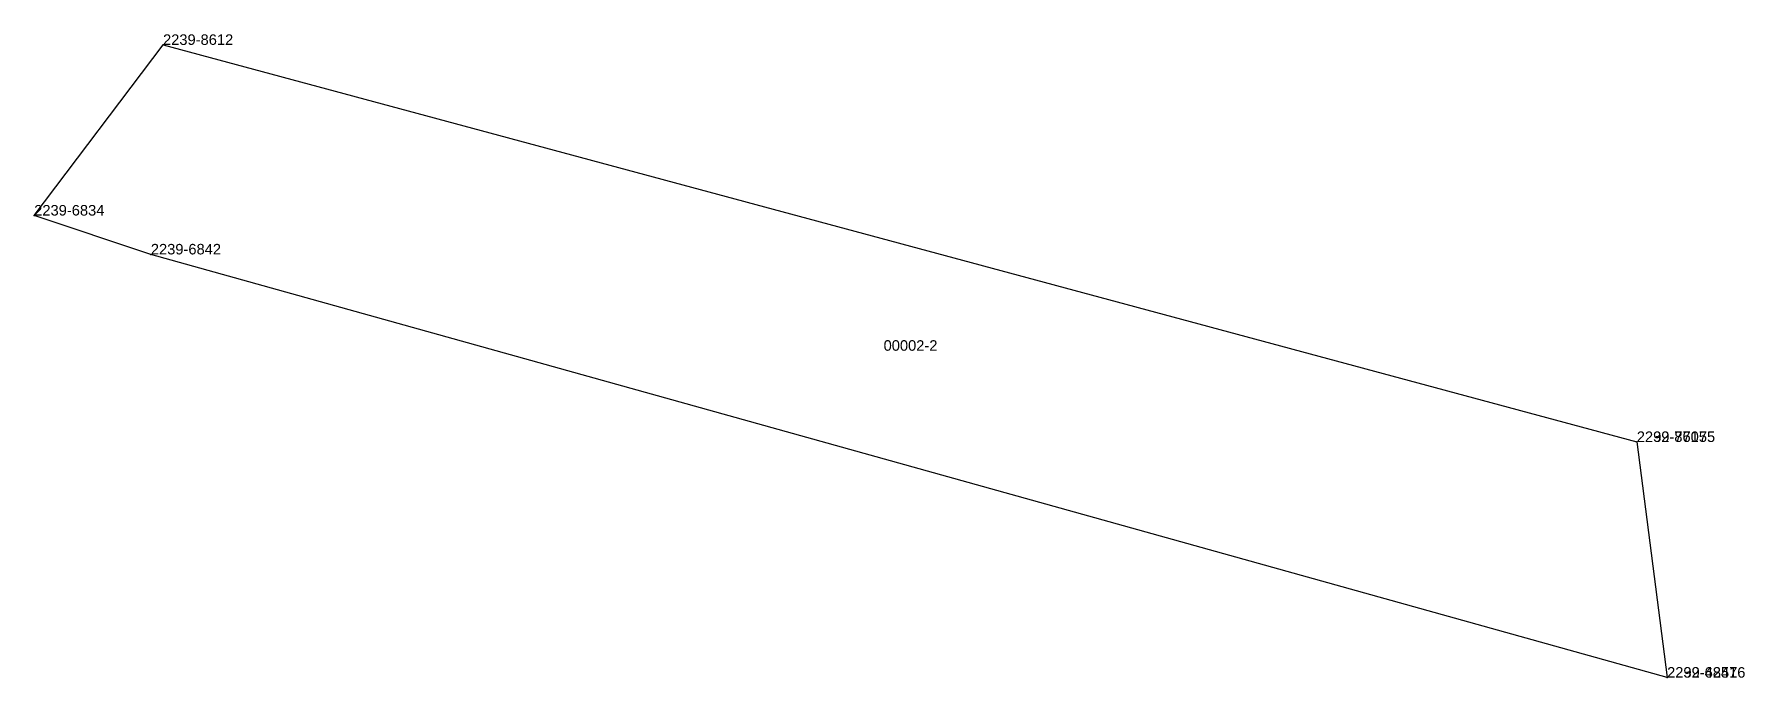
# Model space of a CAD drawing. Extents: x 7511586 to 7511716, y 4691106 to 4691155.
import ezdxf

# ---------------------------------------------------------------- set-up
doc = ezdxf.new("R2010")
doc.units = 0
doc.styles.get("Standard").update_dxf_attribs({"font": 'ARIAL.TTF', "width": 40, "oblique": 50})

msp = doc.modelspace()

# ---------------------------------------------------------------- linework, layer by layer
at = {"layer": 'Parcela Baze'}
msp.add_lwpolyline([(7511595.783, 4691154.267), (7511707.989, 4691124.042), (7511710.295, 4691106.105), (7511594.856, 4691138.318), (7511585.976, 4691141.278), (7511595.783, 4691154.267)], dxfattribs=at)
at = {"layer": 'Pikat'}
for p in [(7511595.783, 4691154.267), (7511585.976, 4691141.278), (7511594.856, 4691138.318), (7511707.989, 4691124.042), (7511707.989, 4691124.042), (7511710.295, 4691106.105), (7511710.295, 4691106.105)]:
    msp.add_point(p, dxfattribs=at)

# ---------------------------------------------------------------- texts
at = {"layer": 'Nr e Pikave Gjeodezike te Parceles Baze'}
for s, p in [('2239-8612', (7511595.783, 4691154.267)), ('2239-6834', (7511585.976, 4691141.278)), ('2239-6842', (7511594.856, 4691138.318)), ('2292-77155', (7511707.989, 4691124.042)), ('2239-8607', (7511707.989, 4691124.042)), ('2292-42576', (7511710.295, 4691106.105)), ('2239-6841', (7511710.295, 4691106.105))]:
    msp.add_text(s, height=0.8, dxfattribs=at).set_placement(p)
at = {"layer": 'Nr Parceles Baze'}
msp.add_text('00002-2', height=0.8, dxfattribs=at).set_placement((7511650.644, 4691130.988))

doc.saveas('drawing.dxf')
